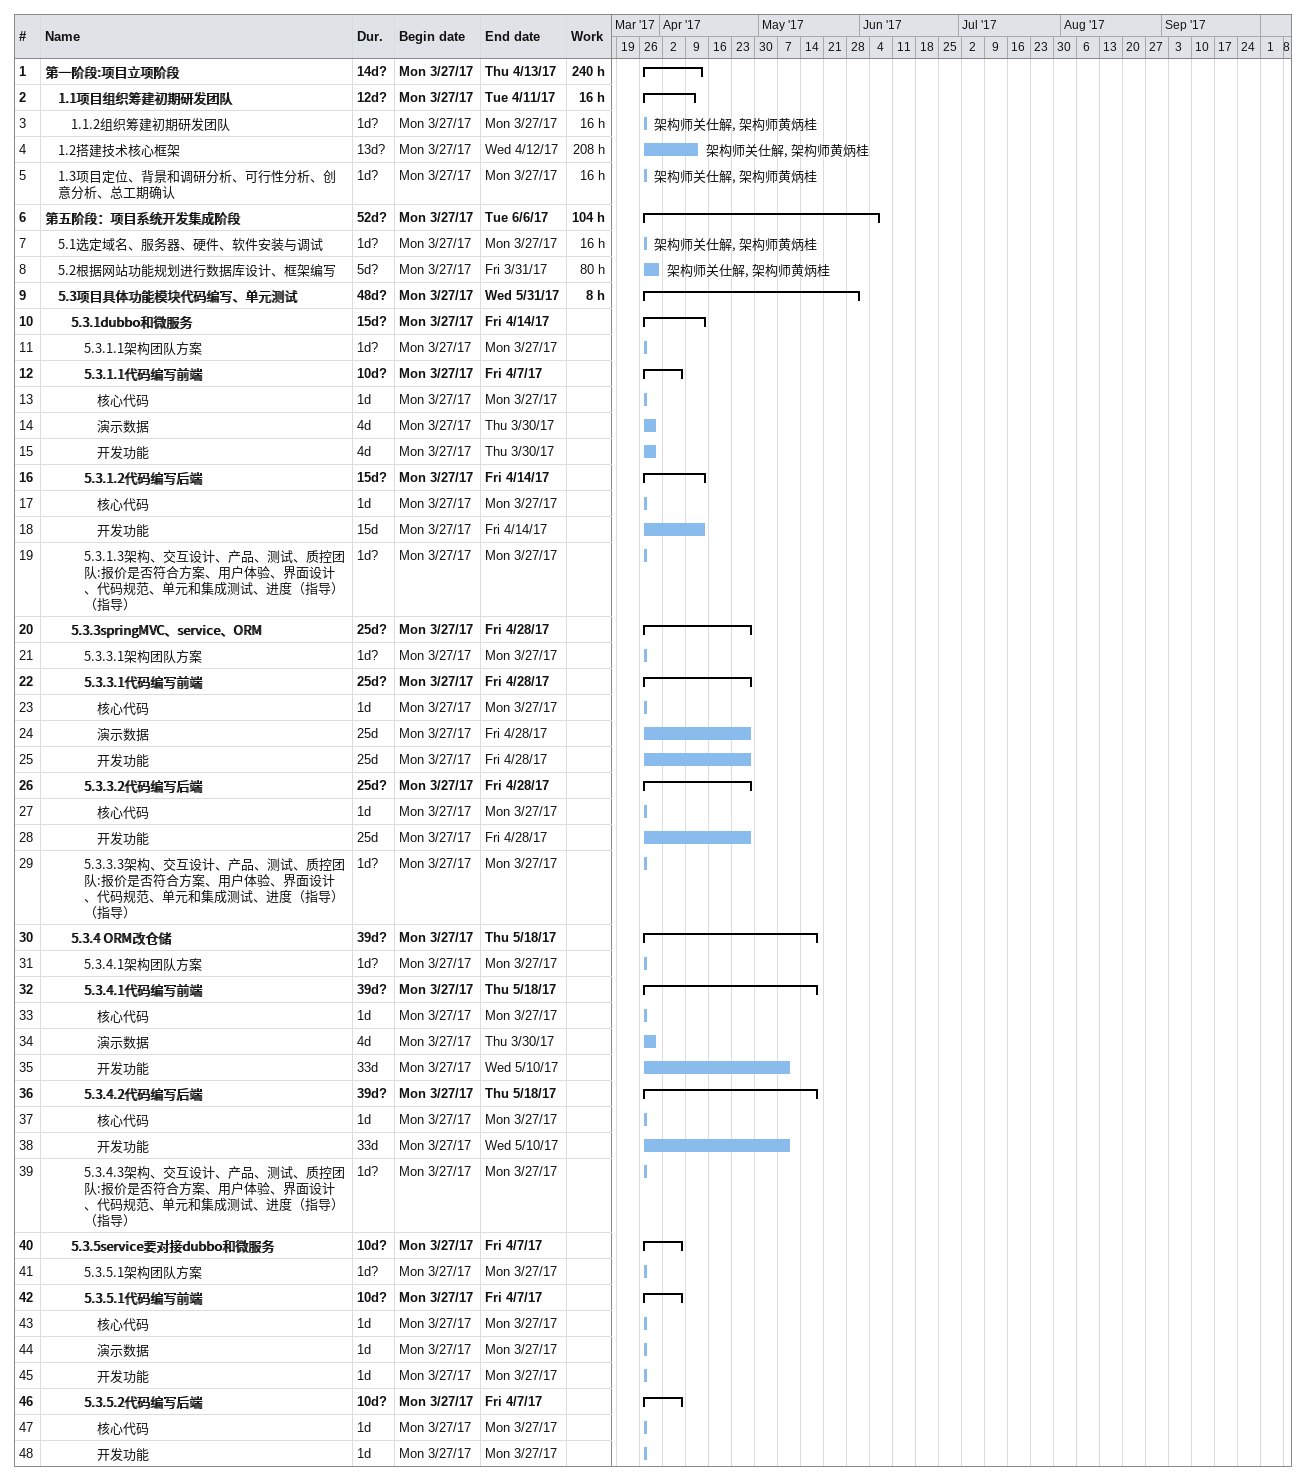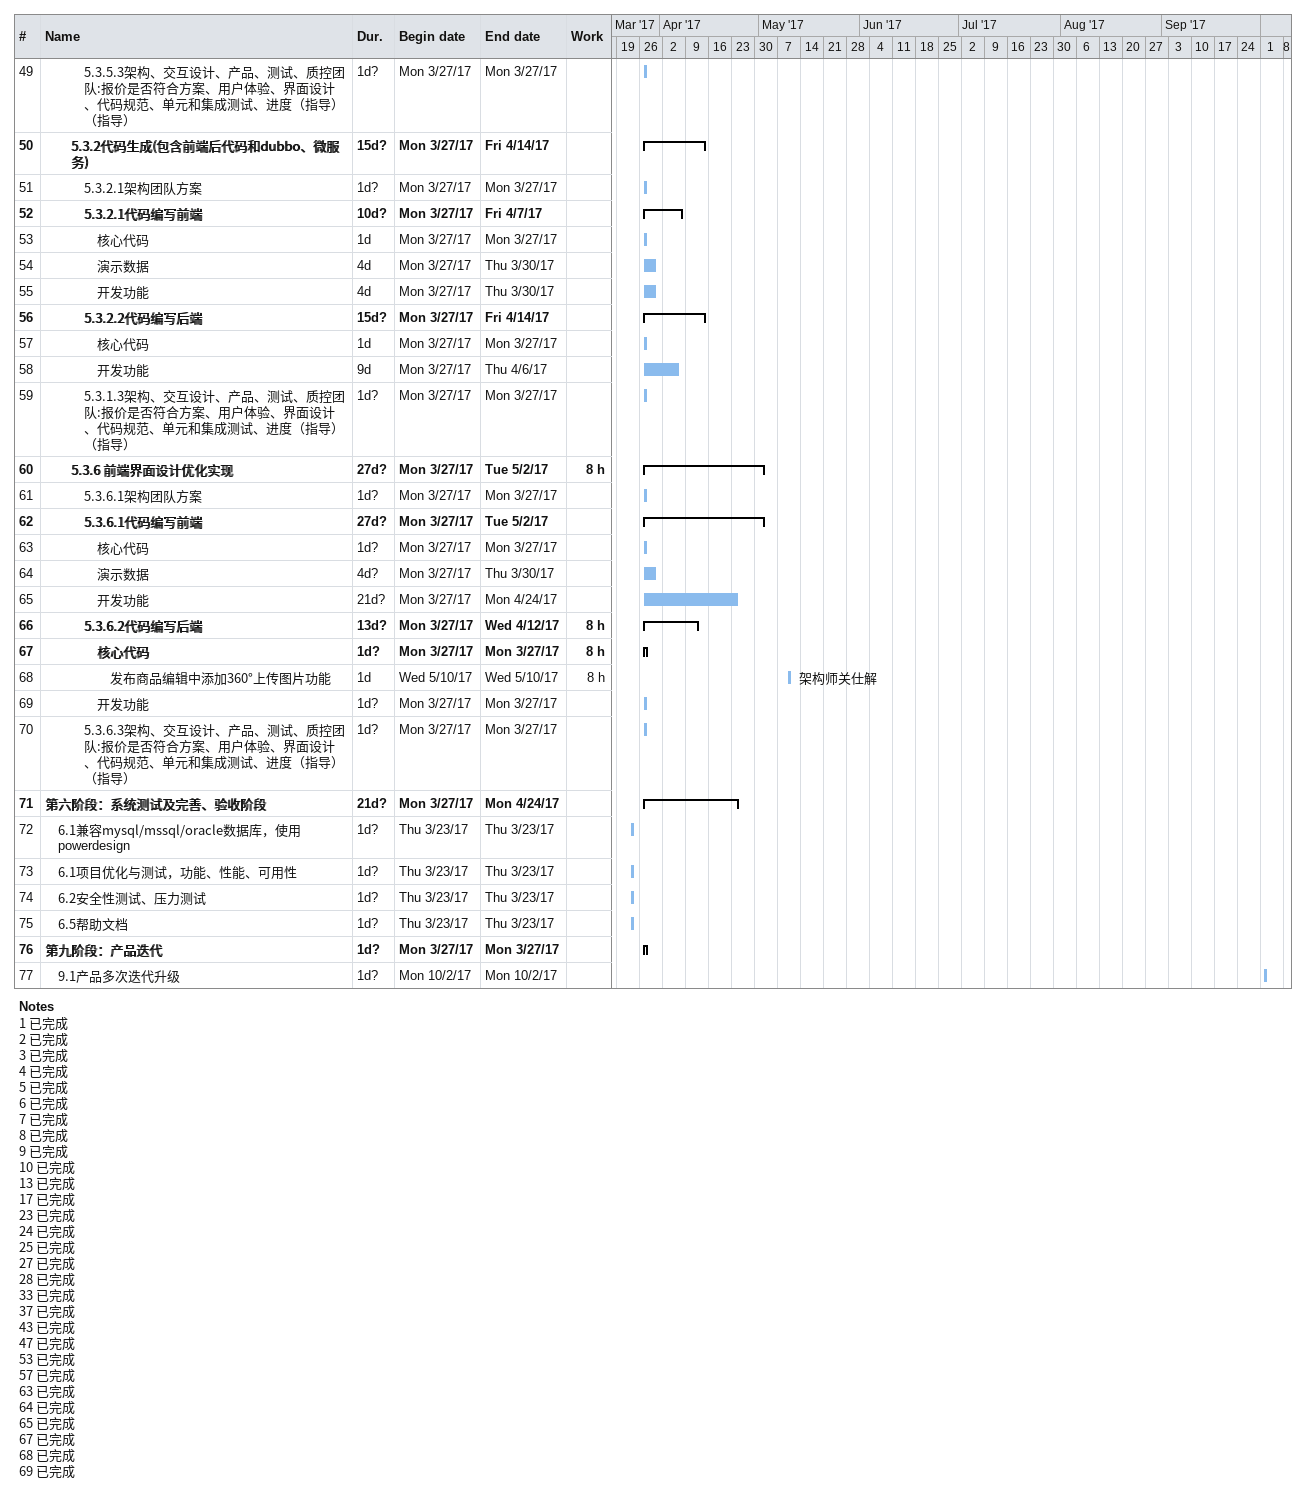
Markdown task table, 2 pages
| ID | Level | Task | Duration | Start | Finish | Resources | Work (h) |
|---|---|---|---|---|---|---|---|
| 1 | 1 | **第一阶段:项目立项阶段** | 14d? | 2017-03-27 | 2017-04-13 |  | 240 |
| 2 | 2 | **1.1项目组织筹建初期研发团队** | 12d? | 2017-03-27 | 2017-04-11 |  | 16 |
| 3 | 3 | 1.1.2组织筹建初期研发团队 | 1d? | 2017-03-27 | 2017-03-27 | 架构师关仕解, 架构师黄炳桂 | 16 |
| 4 | 2 | 1.2搭建技术核心框架 | 13d? | 2017-03-27 | 2017-04-12 | 架构师关仕解, 架构师黄炳桂 | 208 |
| 5 | 2 | 1.3项目定位、背景和调研分析、可行性分析、创意分析、总工期确认 | 1d? | 2017-03-27 | 2017-03-27 | 架构师关仕解, 架构师黄炳桂 | 16 |
| 6 | 1 | **第五阶段：项目系统开发集成阶段** | 52d? | 2017-03-27 | 2017-06-06 |  | 104 |
| 7 | 2 | 5.1选定域名、服务器、硬件、软件安装与调试 | 1d? | 2017-03-27 | 2017-03-27 | 架构师关仕解, 架构师黄炳桂 | 16 |
| 8 | 2 | 5.2根据网站功能规划进行数据库设计、框架编写 | 5d? | 2017-03-27 | 2017-03-31 | 架构师关仕解, 架构师黄炳桂 | 80 |
| 9 | 2 | **5.3项目具体功能模块代码编写、单元测试** | 48d? | 2017-03-27 | 2017-05-31 |  | 8 |
| 10 | 3 | **5.3.1dubbo和微服务** | 15d? | 2017-03-27 | 2017-04-14 |  |  |
| 11 | 4 | 5.3.1.1架构团队方案 | 1d? | 2017-03-27 | 2017-03-27 |  |  |
| 12 | 4 | **5.3.1.1代码编写前端** | 10d? | 2017-03-27 | 2017-04-07 |  |  |
| 13 | 5 | 核心代码 | 1d | 2017-03-27 | 2017-03-27 |  |  |
| 14 | 5 | 演示数据 | 4d | 2017-03-27 | 2017-03-30 |  |  |
| 15 | 5 | 开发功能 | 4d | 2017-03-27 | 2017-03-30 |  |  |
| 16 | 4 | **5.3.1.2代码编写后端** | 15d? | 2017-03-27 | 2017-04-14 |  |  |
| 17 | 5 | 核心代码 | 1d | 2017-03-27 | 2017-03-27 |  |  |
| 18 | 5 | 开发功能 | 15d | 2017-03-27 | 2017-04-14 |  |  |
| 19 | 4 | 5.3.1.3架构、交互设计、产品、测试、质控团队:报价是否符合方案、用户体验、界面设计、代码规范、单元和集成测试、进度（指导）（指导） | 1d? | 2017-03-27 | 2017-03-27 |  |  |
| 20 | 3 | **5.3.3springMVC、service、ORM** | 25d? | 2017-03-27 | 2017-04-28 |  |  |
| 21 | 4 | 5.3.3.1架构团队方案 | 1d? | 2017-03-27 | 2017-03-27 |  |  |
| 22 | 4 | **5.3.3.1代码编写前端** | 25d? | 2017-03-27 | 2017-04-28 |  |  |
| 23 | 5 | 核心代码 | 1d | 2017-03-27 | 2017-03-27 |  |  |
| 24 | 5 | 演示数据 | 25d | 2017-03-27 | 2017-04-28 |  |  |
| 25 | 5 | 开发功能 | 25d | 2017-03-27 | 2017-04-28 |  |  |
| 26 | 4 | **5.3.3.2代码编写后端** | 25d? | 2017-03-27 | 2017-04-28 |  |  |
| 27 | 5 | 核心代码 | 1d | 2017-03-27 | 2017-03-27 |  |  |
| 28 | 5 | 开发功能 | 25d | 2017-03-27 | 2017-04-28 |  |  |
| 29 | 4 | 5.3.3.3架构、交互设计、产品、测试、质控团队:报价是否符合方案、用户体验、界面设计、代码规范、单元和集成测试、进度（指导）（指导） | 1d? | 2017-03-27 | 2017-03-27 |  |  |
| 30 | 3 | **5.3.4 ORM改仓储** | 39d? | 2017-03-27 | 2017-05-18 |  |  |
| 31 | 4 | 5.3.4.1架构团队方案 | 1d? | 2017-03-27 | 2017-03-27 |  |  |
| 32 | 4 | **5.3.4.1代码编写前端** | 39d? | 2017-03-27 | 2017-05-18 |  |  |
| 33 | 5 | 核心代码 | 1d | 2017-03-27 | 2017-03-27 |  |  |
| 34 | 5 | 演示数据 | 4d | 2017-03-27 | 2017-03-30 |  |  |
| 35 | 5 | 开发功能 | 33d | 2017-03-27 | 2017-05-10 |  |  |
| 36 | 4 | **5.3.4.2代码编写后端** | 39d? | 2017-03-27 | 2017-05-18 |  |  |
| 37 | 5 | 核心代码 | 1d | 2017-03-27 | 2017-03-27 |  |  |
| 38 | 5 | 开发功能 | 33d | 2017-03-27 | 2017-05-10 |  |  |
| 39 | 4 | 5.3.4.3架构、交互设计、产品、测试、质控团队:报价是否符合方案、用户体验、界面设计、代码规范、单元和集成测试、进度（指导）（指导） | 1d? | 2017-03-27 | 2017-03-27 |  |  |
| 40 | 3 | **5.3.5service要对接dubbo和微服务** | 10d? | 2017-03-27 | 2017-04-07 |  |  |
| 41 | 4 | 5.3.5.1架构团队方案 | 1d? | 2017-03-27 | 2017-03-27 |  |  |
| 42 | 4 | **5.3.5.1代码编写前端** | 10d? | 2017-03-27 | 2017-04-07 |  |  |
| 43 | 5 | 核心代码 | 1d | 2017-03-27 | 2017-03-27 |  |  |
| 44 | 5 | 演示数据 | 1d | 2017-03-27 | 2017-03-27 |  |  |
| 45 | 5 | 开发功能 | 1d | 2017-03-27 | 2017-03-27 |  |  |
| 46 | 4 | **5.3.5.2代码编写后端** | 10d? | 2017-03-27 | 2017-04-07 |  |  |
| 47 | 5 | 核心代码 | 1d | 2017-03-27 | 2017-03-27 |  |  |
| 48 | 5 | 开发功能 | 1d | 2017-03-27 | 2017-03-27 |  |  |
| 49 | 4 | 5.3.5.3架构、交互设计、产品、测试、质控团队:报价是否符合方案、用户体验、界面设计、代码规范、单元和集成测试、进度（指导）（指导） | 1d? | 2017-03-27 | 2017-03-27 |  |  |
| 50 | 3 | **5.3.2代码生成(包含前端后代码和dubbo、微服务)** | 15d? | 2017-03-27 | 2017-04-14 |  |  |
| 51 | 4 | 5.3.2.1架构团队方案 | 1d? | 2017-03-27 | 2017-03-27 |  |  |
| 52 | 4 | **5.3.2.1代码编写前端** | 10d? | 2017-03-27 | 2017-04-07 |  |  |
| 53 | 5 | 核心代码 | 1d | 2017-03-27 | 2017-03-27 |  |  |
| 54 | 5 | 演示数据 | 4d | 2017-03-27 | 2017-03-30 |  |  |
| 55 | 5 | 开发功能 | 4d | 2017-03-27 | 2017-03-30 |  |  |
| 56 | 4 | **5.3.2.2代码编写后端** | 15d? | 2017-03-27 | 2017-04-14 |  |  |
| 57 | 5 | 核心代码 | 1d | 2017-03-27 | 2017-03-27 |  |  |
| 58 | 5 | 开发功能 | 9d | 2017-03-27 | 2017-04-06 |  |  |
| 59 | 4 | 5.3.1.3架构、交互设计、产品、测试、质控团队:报价是否符合方案、用户体验、界面设计、代码规范、单元和集成测试、进度（指导）（指导） | 1d? | 2017-03-27 | 2017-03-27 |  |  |
| 60 | 3 | **5.3.6 前端界面设计优化实现** | 27d? | 2017-03-27 | 2017-05-02 |  | 8 |
| 61 | 4 | 5.3.6.1架构团队方案 | 1d? | 2017-03-27 | 2017-03-27 |  |  |
| 62 | 4 | **5.3.6.1代码编写前端** | 27d? | 2017-03-27 | 2017-05-02 |  |  |
| 63 | 5 | 核心代码 | 1d? | 2017-03-27 | 2017-03-27 |  |  |
| 64 | 5 | 演示数据 | 4d? | 2017-03-27 | 2017-03-30 |  |  |
| 65 | 5 | 开发功能 | 21d? | 2017-03-27 | 2017-04-24 |  |  |
| 66 | 4 | **5.3.6.2代码编写后端** | 13d? | 2017-03-27 | 2017-04-12 |  | 8 |
| 67 | 5 | **核心代码** | 1d? | 2017-03-27 | 2017-03-27 |  | 8 |
| 68 | 6 | 发布商品编辑中添加360°上传图片功能 | 1d | 2017-05-10 | 2017-05-10 | 架构师关仕解 | 8 |
| 69 | 5 | 开发功能 | 1d? | 2017-03-27 | 2017-03-27 |  |  |
| 70 | 4 | 5.3.6.3架构、交互设计、产品、测试、质控团队:报价是否符合方案、用户体验、界面设计、代码规范、单元和集成测试、进度（指导）（指导） | 1d? | 2017-03-27 | 2017-03-27 |  |  |
| 71 | 1 | **第六阶段：系统测试及完善、验收阶段** | 21d? | 2017-03-27 | 2017-04-24 |  |  |
| 72 | 2 | 6.1兼容mysql/mssql/oracle数据库，使用powerdesign | 1d? | 2017-03-23 | 2017-03-23 |  |  |
| 73 | 2 | 6.1项目优化与测试，功能、性能、可用性 | 1d? | 2017-03-23 | 2017-03-23 |  |  |
| 74 | 2 | 6.2安全性测试、压力测试 | 1d? | 2017-03-23 | 2017-03-23 |  |  |
| 75 | 2 | 6.5帮助文档 | 1d? | 2017-03-23 | 2017-03-23 |  |  |
| 76 | 1 | **第九阶段：产品迭代** | 1d? | 2017-03-27 | 2017-03-27 |  |  |
| 77 | 2 | 9.1产品多次迭代升级 | 1d? | 2017-10-02 | 2017-10-02 |  |  |

Notes
- 1: 已完成
- 2: 已完成
- 3: 已完成
- 4: 已完成
- 5: 已完成
- 6: 已完成
- 7: 已完成
- 8: 已完成
- 9: 已完成
- 10: 已完成
- 13: 已完成
- 17: 已完成
- 23: 已完成
- 24: 已完成
- 25: 已完成
- 27: 已完成
- 28: 已完成
- 33: 已完成
- 37: 已完成
- 43: 已完成
- 47: 已完成
- 53: 已完成
- 57: 已完成
- 63: 已完成
- 64: 已完成
- 65: 已完成
- 67: 已完成
- 68: 已完成
- 69: 已完成
